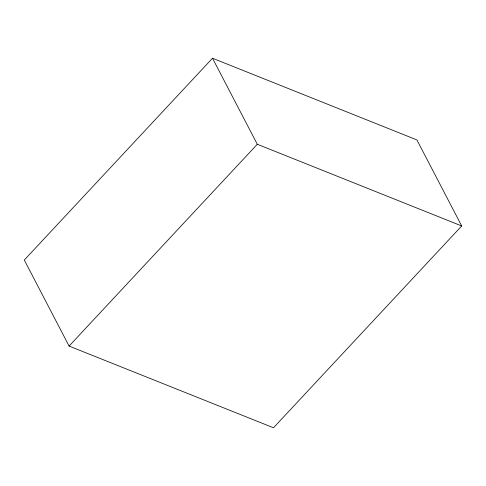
<?xml version="1.0" encoding="UTF-8"?>
<svg xmlns="http://www.w3.org/2000/svg" width="486" height="486" viewBox="0 0 486 486"><rect width="100%" height="100%" fill="white"/><g stroke="black" fill="none" stroke-linecap="round" stroke-linejoin="round"><path stroke-width="0.73" d="M212.497 58.229L24.3 260.04L69.091 346.075L273.503 427.771L461.7 225.96L416.909 139.925L212.497 58.229L257.288 144.263L461.7 225.96M69.091 346.075L257.288 144.263"/></g></svg>
